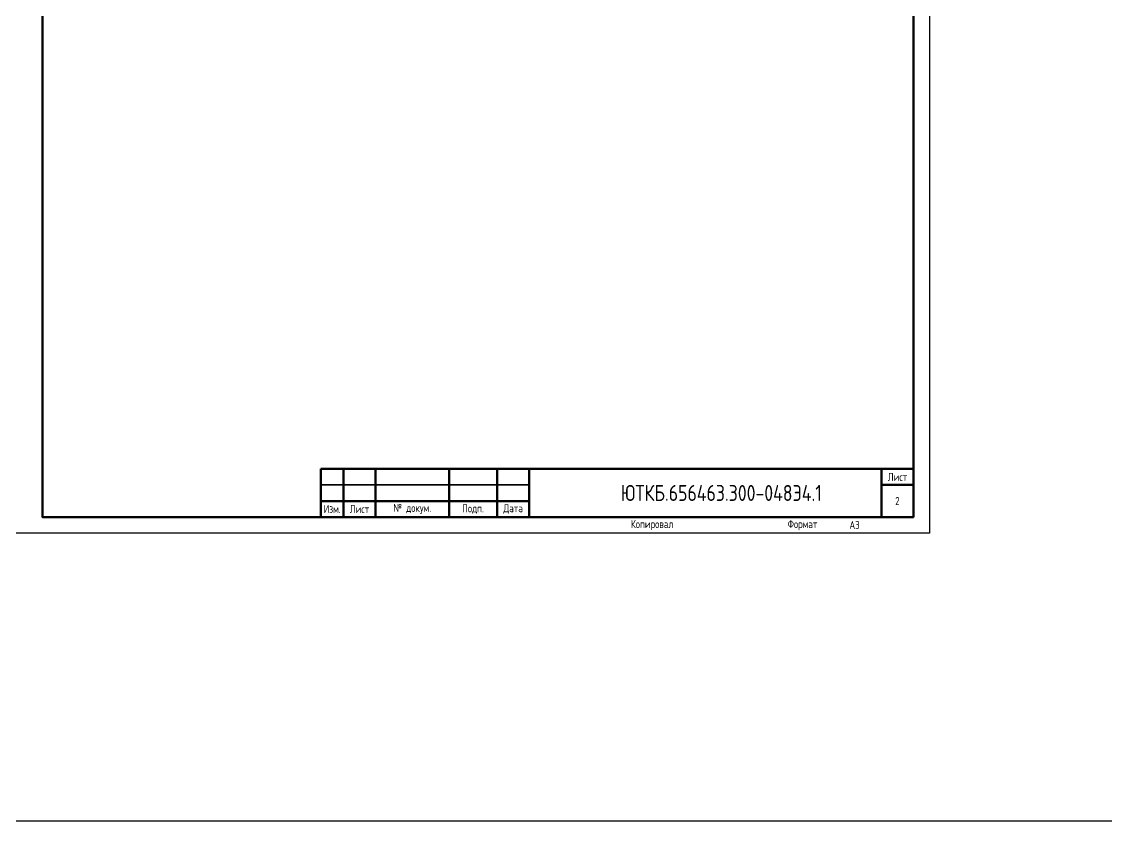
# Model space of a CAD drawing. Header units: millimetres. Extents: x -1117 to 4405, y -90 to 586.
# Drawn here: x 1570.5 to 1909.2, y -90 to 159.7 of the extents above; entities that cross this region are included whole.
import ezdxf

# ---------------------------------------------------------------- set-up
doc = ezdxf.new("R2010")
doc.units = ezdxf.units.MM
doc.styles.add('Gost_type_A', font='GOST_A.TTF')

# ---------------------------------------------------------------- blocks, each defined once
blk = doc.blocks.new('Штамп малый нижний')
at = {"lineweight": 50}
for points in [[(-185, 15), (-178, 15), (-178, 5), (-185, 5)], [(-178, 15), (-168, 15), (-168, 5), (-178, 5)], [(-168, 15), (-145, 15), (-145, 5), (-168, 5)], [(-145, 15), (-130, 15), (-130, 5), (-145, 5)], [(-130, 15), (-120, 15), (-120, 5), (-130, 5)], [(-120, 15), (-10, 15), (-10, 0), (-120, 0)], [(-10, 15), (0, 15), (0, 10), (-10, 10)], [(-10, 10), (0, 10), (0, 0), (-10, 0)], [(-185, 5), (-178, 5), (-178, 0), (-185, 0)], [(-178, 5), (-168, 5), (-168, 0), (-178, 0)], [(-168, 5), (-145, 5), (-145, 0), (-168, 0)], [(-145, 5), (-130, 5), (-130, 0), (-145, 0)], [(-130, 5), (-120, 5), (-120, 0), (-130, 0)]]:
    blk.add_lwpolyline(points, close=True, dxfattribs=at)
for points in [[(-185, 15), (-178, 15), (-178, 10), (-185, 10)], [(-178, 15), (-168, 15), (-168, 10), (-178, 10)], [(-168, 15), (-145, 15), (-145, 10), (-168, 10)], [(-145, 15), (-130, 15), (-130, 10), (-145, 10)], [(-130, 15), (-120, 15), (-120, 10), (-130, 10)], [(-185, 10), (-178, 10), (-178, 5), (-185, 5)], [(-178, 10), (-168, 10), (-168, 5), (-178, 5)], [(-168, 10), (-145, 10), (-145, 5), (-168, 5)], [(-145, 10), (-130, 10), (-130, 5), (-145, 5)], [(-130, 10), (-120, 10), (-120, 5), (-130, 5)]]:
    blk.add_lwpolyline(points, close=True)
at = {"char_height": 2.5, "style": 'Gost_type_A'}
for s, insert, width, attachment_point in [('Лист', (-5, 12.5), 10, 5), ('Изм.', (-181.5, 2.5), 7, 5), ('Лист', (-173, 2.5), 10, 5), ('№ докум.', (-156.5, 2.5), 23, 5), ('Подп.', (-137.5, 2.5), 15, 5), ('Дата', (-125, 2.5), 10, 5), ('Копировал', (-75, -2.53), 13.1202, 6), ('Формат', (-30, -2.53), 13.1202, 6)]:
    blk.add_mtext(s, dxfattribs=dict(at, insert=insert, width=width, attachment_point=attachment_point))

msp = doc.modelspace()

# ---------------------------------------------------------------- linework, layer by layer
at = {"color": 6}
msp.add_lwpolyline([(-1117.42, 586), (4404.54, 586), (4404.54, -90), (-1117.42, -90)], close=True, dxfattribs=at)
msp.add_lwpolyline([(1854, 420), (1854, 0), (1557, 0), (1557, 420)], close=True)
at = {"lineweight": 50}
msp.add_lwpolyline([(1849, 415), (1849, 5), (1577, 5), (1577, 415)], close=True, dxfattribs=at)

# ---------------------------------------------------------------- block references
msp.add_blockref('Штамп малый нижний', (1849, 5))

# ---------------------------------------------------------------- texts
at = {"style": 'Gost_type_A'}
for s, insert, char_height, width, attachment_point in [('ЮТКБ.656463.300-048Э4.1', (1789, 12.5), 5, 120, 5), ('2', (1844, 10), 2.5, 10, 5), ('A3', (1829, 2.5), 2.5, 20, 4), ('A3', (1829, 2.5), 2.5, 20, 4)]:
    msp.add_mtext(s, dxfattribs=dict(at, insert=insert, char_height=char_height, width=width, attachment_point=attachment_point))

doc.saveas('drawing.dxf')
